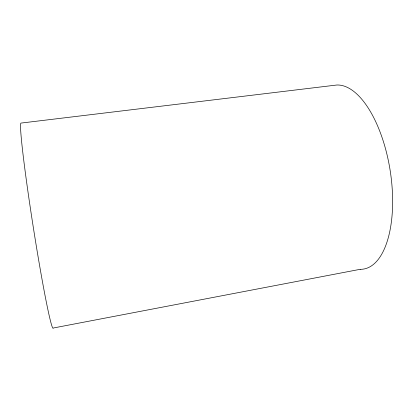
<?xml version="1.0" encoding="UTF-8"?>
<svg xmlns="http://www.w3.org/2000/svg" width="413" height="413" viewBox="0 0 413 413"><rect width="100%" height="100%" fill="white"/><g stroke="black" fill="none" stroke-linecap="round" stroke-linejoin="round"><path stroke-width="0.62" d="M360.188 269.312L53.401 327.989A103.983 3.991 81.1 0 1 34.176 232.86A103.983 3.991 81.1 0 1 20.97 123.084L336.817 85.011A93.049 41.661 81.1 0 1 391.023 176.573A93.049 41.661 81.1 0 1 360.188 269.312"/></g></svg>
